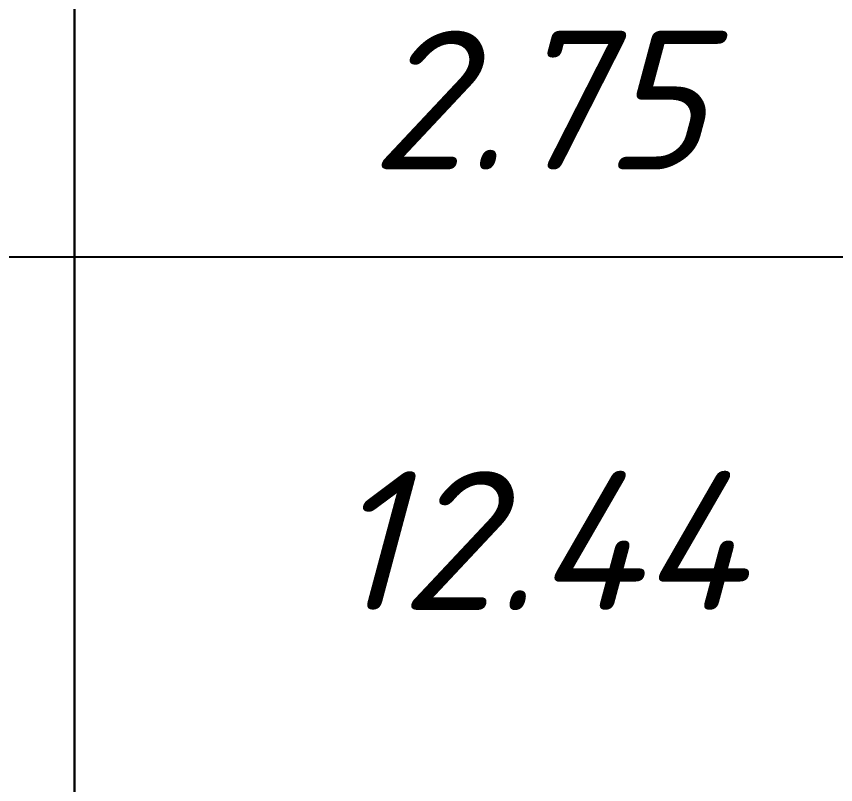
# Model space of a CAD drawing. Extents: x -96705 to 1864084, y -482104 to 235.
# Drawn here: x 882505 to 884274, y -87980 to -86320 of the extents above; entities that cross this region are included whole.
import ezdxf
from ezdxf import colors
from ezdxf.entities.mleader import LeaderData, LeaderLine
from ezdxf.math import Vec2, Vec3

# ---------------------------------------------------------------- set-up
doc = ezdxf.new("R2010")
doc.units = 0
doc.header["$LTSCALE"] = 100
doc.layers.get('Defpoints').update_dxf_attribs({"color": 42})
doc.layers.add('АР_Отметки', color=250, linetype='Continuous', lineweight=15)
doc.layers.add('АР_Таблицы', color=250, linetype='Continuous')
doc.styles.add('ISOCPEUR', font='isocpeui.ttf', dxfattribs={"height": 250})
doc.styles.add('ISOCPEUR_2', font='isocpeur.ttf', dxfattribs={"width": 0.9, "height": 300})
doc.styles.add('Архитект', font='isocpeur.ttf', dxfattribs={"width": 0.8, "oblique": 8})

# ---------------------------------------------------------------- blocks, each defined once
blk = doc.blocks.new('*T826')
at = {"layer": 'Defpoints', "color": 8, "linetype": 'ByBlock', "lineweight": 0, "transparency": 16777216}
for p, q in [((0, 0), (12954.8, 0)), ((0, 0), (0, -1500)), ((12954.8, 0), (12954.8, -1500))]:
    blk.add_line(p, q, dxfattribs=at)
at = {"layer": 'АР_Таблицы', "color": 8, "linetype": 'ByBlock', "lineweight": 30, "transparency": 16777216}
for p, q in [((0, -1500), (12954.8, -1500)), ((0, -1500), (0, -49656.4)), ((1500, -1500), (1500, -49656.4)), ((9954.8, -1500), (9954.8, -49656.4)), ((11954.8, -1500), (11954.8, -49656.4)), ((12954.8, -1500), (12954.8, -49656.4)), ((0, -3500), (12954.8, -3500)), ((0, -49656.4), (12954.8, -49656.4))]:
    blk.add_line(p, q, dxfattribs=at)
at = {"layer": 'АР_Таблицы', "color": 8, "linetype": 'ByBlock', "lineweight": -2, "transparency": 16777216}
for p, q in [((0, -4176.9), (12954.8, -4176.9)), ((0, -4853.8), (12954.8, -4853.8)), ((0, -5530.8), (12954.8, -5530.8)), ((0, -6757.7), (1500, -6757.7)), ((9954.8, -6757.7), (12954.8, -6757.7)), ((0, -7434.6), (12954.8, -7434.6)), ((0, -8111.5), (12954.8, -8111.5)), ((0, -8788.5), (12954.8, -8788.5)), ((0, -9465.4), (12954.8, -9465.4)), ((0, -10692.3), (12954.8, -10692.3)), ((0, -11369.2), (1500, -11369.2)), ((11954.8, -11369.2), (12954.8, -11369.2)), ((0, -12046.2), (9954.8, -12046.2)), ((11954.8, -12046.2), (12954.8, -12046.2)), ((0, -12723.1), (1500, -12723.1)), ((11954.8, -12723.1), (12954.8, -12723.1)), ((0, -13800.2), (1500, -13800.2)), ((11954.8, -13800.2), (12954.8, -13800.2)), ((0, -14967.2), (9954.8, -14967.2)), ((11954.8, -14967.2), (12954.8, -14967.2)), ((0, -15644.1), (12954.8, -15644.1)), ((0, -17311), (12954.8, -17311)), ((0, -17987.9), (12954.8, -17987.9)), ((0, -19214.8), (9954.8, -19214.8)), ((11954.8, -19214.8), (12954.8, -19214.8)), ((0, -19891.8), (9954.8, -19891.8)), ((11954.8, -19891.8), (12954.8, -19891.8)), ((0, -21118.7), (9954.8, -21118.7)), ((11954.8, -21118.7), (12954.8, -21118.7)), ((0, -21795.6), (9954.8, -21795.6)), ((11954.8, -21795.6), (12954.8, -21795.6)), ((0, -23022.5), (12954.8, -23022.5)), ((0, -23699.5), (12954.8, -23699.5)), ((0, -24776.4), (9954.8, -24776.4)), ((11954.8, -24776.4), (12954.8, -24776.4)), ((0, -25453.3), (12954.8, -25453.3)), ((0, -26130.2), (12954.8, -26130.2)), ((0, -26807.2), (1500, -26807.2)), ((11954.8, -26807.2), (12954.8, -26807.2)), ((0, -27484.1), (1500, -27484.1)), ((11954.8, -27484.1), (12954.8, -27484.1)), ((0, -28161), (12954.8, -28161)), ((0, -28837.9), (9954.8, -28837.9)), ((0, -30534.8), (9954.8, -30534.8)), ((11954.8, -30534.8), (12954.8, -30534.8)), ((0, -31211.8), (9954.8, -31211.8)), ((11954.8, -31211.8), (12954.8, -31211.8)), ((0, -31888.7), (9954.8, -31888.7)), ((11954.8, -31888.7), (12954.8, -31888.7)), ((0, -33555.6), (1500, -33555.6)), ((11954.8, -33555.6), (12954.8, -33555.6)), ((0, -35282.5), (1500, -35282.5)), ((11954.8, -35282.5), (12954.8, -35282.5)), ((0, -35959.5), (1500, -35959.5)), ((11954.8, -35959.5), (12954.8, -35959.5)), ((0, -37186.4), (1500, -37186.4)), ((11954.8, -37186.4), (12954.8, -37186.4)), ((0, -38413.3), (1500, -38413.3)), ((11954.8, -38413.3), (12954.8, -38413.3)), ((0, -39090.2), (1500, -39090.2)), ((11954.8, -39090.2), (12954.8, -39090.2)), ((0, -39767.2), (1500, -39767.2)), ((11954.8, -39767.2), (12954.8, -39767.2)), ((0, -40444.1), (1500, -40444.1)), ((11954.8, -40444.1), (12954.8, -40444.1)), ((0, -42111), (1500, -42111)), ((11954.8, -42111), (12954.8, -42111)), ((0, -43777.9), (1500, -43777.9)), ((11954.8, -43777.9), (12954.8, -43777.9)), ((0, -44454.8), (1500, -44454.8)), ((11954.8, -44454.8), (12954.8, -44454.8)), ((0, -45131.8), (1500, -45131.8)), ((11954.8, -45131.8), (12954.8, -45131.8)), ((0, -46358.7), (1500, -46358.7)), ((11954.8, -46358.7), (12954.8, -46358.7)), ((0, -47585.6), (1500, -47585.6)), ((11954.8, -47585.6), (12954.8, -47585.6)), ((0, -48282.5), (1500, -48282.5)), ((11954.8, -48282.5), (12954.8, -48282.5)), ((0, -48979.5), (1500, -48979.5)), ((11954.8, -48979.5), (12954.8, -48979.5))]:
    blk.add_line(p, q, dxfattribs=at)
at = {"layer": 'АР_Таблицы', "color": 8, "linetype": 'ByBlock', "lineweight": 9, "transparency": 16777216}
for p, q in [((1500, -6757.7), (9954.8, -6757.7)), ((1500, -11369.2), (11954.8, -11369.2)), ((9954.8, -12046.2), (11954.8, -12046.2)), ((1500, -12723.1), (11954.8, -12723.1)), ((1500, -13800.2), (11954.8, -13800.2)), ((9954.8, -14967.2), (11954.8, -14967.2)), ((9954.8, -19214.8), (11954.8, -19214.8)), ((9954.8, -19891.8), (11954.8, -19891.8)), ((9954.8, -21118.7), (11954.8, -21118.7)), ((9954.8, -21795.6), (11954.8, -21795.6)), ((9954.8, -24776.4), (11954.8, -24776.4)), ((1500, -26807.2), (11954.8, -26807.2)), ((1500, -27484.1), (11954.8, -27484.1)), ((9954.8, -28837.9), (12954.8, -28837.9)), ((9954.8, -30534.8), (11954.8, -30534.8)), ((9954.8, -31211.8), (11954.8, -31211.8)), ((9954.8, -31888.7), (11954.8, -31888.7)), ((1500, -33555.6), (11954.8, -33555.6)), ((1500, -35282.5), (11954.8, -35282.5)), ((1500, -35959.5), (11954.8, -35959.5)), ((1500, -37186.4), (11954.8, -37186.4)), ((1500, -38413.3), (11954.8, -38413.3)), ((1500, -39090.2), (11954.8, -39090.2)), ((1500, -39767.2), (11954.8, -39767.2)), ((1500, -40444.1), (11954.8, -40444.1)), ((1500, -42111), (11954.8, -42111)), ((1500, -43777.9), (11954.8, -43777.9)), ((1500, -44454.8), (11954.8, -44454.8)), ((1500, -45131.8), (11954.8, -45131.8)), ((1500, -46358.7), (11954.8, -46358.7)), ((1500, -47585.6), (11954.8, -47585.6)), ((1500, -48282.5), (11954.8, -48282.5)), ((1500, -48979.5), (11954.8, -48979.5))]:
    blk.add_line(p, q, dxfattribs=at)
at = {"layer": 'АР_Таблицы', "color": 8, "transparency": 16777216}
for s, insert, char_height, width, attachment_point, style in [('Экспликация помещений 3-го этажа', (6477.4, -750), 500, 12854.799, 5, 'ISOCPEUR'), ('Номер поме- щения', (750, -2500), 300, 1400, 5, 'ISOCPEUR'), ('Площадь м2', (10954.8, -2500), 350, 1900, 5, 'ISOCPEUR'), ('Кат. помещения', (12454.8, -2500), 300, 900, 5, 'ISOCPEUR'), ('Наименование', (5727.4, -2500), 300, 8354.799, 5, 'ISOCPEUR'), ('301', (750, -3838.5), 300, 1223.077, 5, 'ISOCPEUR'), ('Лестничная клетка Тип Н2', (1750, -3838.5), 300, 7954.799, 4, 'ISOCPEUR'), ('28.82', (10954.8, -3838.5), 300, 1500, 5, 'ISOCPEUR'), ('Кабинет русского языка и литературы', (1750, -4515.4), 300, 7954.799, 4, 'ISOCPEUR'), ('58,70', (10954.8, -4515.4), 300, 1500, 5, 'ISOCPEUR'), ('302', (750, -4515.4), 300, 1223.077, 5, 'ISOCPEUR'), ('2,78', (10954.8, -5192.3), 300, 1500, 5, 'ISOCPEUR'), ('303', (750, -5192.3), 300, 1223.077, 5, 'ISOCPEUR'), ('ПУИ', (1750, -5192.3), 300, 7954.799, 4, 'ISOCPEUR'), ('{\\C8;В4}', (12454.8, -5192.3), 300, 900, 5, 'ISOCPEUR'), ('Санузел для девочек (основная и старшая школа)', (1750, -6144.2), 300, 7954.799, 4, 'ISOCPEUR'), ('12,44', (10954.8, -6144.2), 300, 1500, 5, 'ISOCPEUR'), ('304', (750, -6144.2), 300, 1223.077, 5, 'ISOCPEUR'), ('{\\Q0;\\W0.7;Кабинет русского языка и литературы}', (1750, -7096.2), 300, 7954.799, 4, 'Архитект'), ('58,68', (10954.8, -7096.2), 300, 1500, 5, 'ISOCPEUR'), ('305', (750, -7096.2), 300, 1223.077, 5, 'ISOCPEUR'), ('58,55', (10954.8, -7773.1), 300, 1500, 5, 'ISOCPEUR'), ('306', (750, -7773.1), 300, 1223.077, 5, 'ISOCPEUR'), ('{\\Q0;\\W0.7;Кабинет математики}', (1750, -7773.1), 300, 7954.799, 4, 'Архитект'), ('60,45', (10954.8, -8450), 300, 1500, 5, 'ISOCPEUR'), ('{\\Q0;\\W0.7;Кабинет математики}', (1750, -8450), 300, 7954.799, 4, 'Архитект'), ('307', (750, -8450), 300, 1223.077, 5, 'ISOCPEUR'), ('Санузел для персонала', (1750, -9126.9), 300, 7954.799, 4, 'ISOCPEUR'), ('308', (750, -9126.9), 300, 1223.077, 5, 'ISOCPEUR'), ('2.75', (10954.8, -9126.9), 300, 1500, 5, 'ISOCPEUR'), ('Санузел для мальчиков (основная и старшая школа)', (1750, -10078.8), 300, 7954.799, 4, 'ISOCPEUR'), ('309', (750, -10078.8), 300, 1223.077, 5, 'ISOCPEUR'), ('12.44', (10954.8, -10078.8), 300, 1500, 5, 'ISOCPEUR'), ('Лестничная клетка (Л1)', (1750, -11030.8), 300, 7954.799, 4, 'ISOCPEUR'), ('310', (750, -11030.8), 300, 1223.077, 5, 'ISOCPEUR'), ('27.05', (10954.8, -11030.8), 300, 1500, 5, 'ISOCPEUR'), ('{\\Q0;\\W0.7;Кабинет географии}', (1750, -11707.7), 300, 7954.799, 4, 'Архитект'), ('55,07', (10954.8, -11707.7), 300, 1500, 5, 'ISOCPEUR'), ('311', (750, -11707.7), 300, 1223.077, 5, 'ISOCPEUR'), ('Универсальный учебный кабинет', (1750, -12384.6), 300, 7954.799, 4, 'ISOCPEUR'), ('56,05', (10954.8, -12384.6), 300, 1500, 5, 'ISOCPEUR'), ('312', (750, -12384.6), 300, 1223.077, 5, 'ISOCPEUR'), ('Кабинет для индивидуальных занятий, в т.ч. с педагогом-психологом', (1750, -13261.7), 300, 7954.799, 4, 'ISOCPEUR'), ('313', (750, -13261.7), 300, 1223.077, 5, 'ISOCPEUR'), ('16.16', (10954.8, -13261.7), 300, 1500, 5, 'ISOCPEUR'), ('Учебный кабинет для изучения естествознания: физика', (1750, -14383.7), 300, 7954.799, 4, 'ISOCPEUR'), ('314', (750, -14383.7), 300, 1223.077, 5, 'ISOCPEUR'), ('61.36', (10954.8, -14383.7), 300, 1500, 5, 'ISOCPEUR'), ('Лаборантская кабинета физики', (1750, -15305.6), 300, 7954.799, 4, 'ISOCPEUR'), ('315', (750, -15305.6), 300, 1223.077, 5, 'ISOCPEUR'), ('18.02', (10954.8, -15305.6), 300, 1500, 5, 'ISOCPEUR'), ('{\\C8;В3}', (12454.8, -15305.6), 300, 900, 5, 'ISOCPEUR'), ('Санузел для девочек с комнатой личной гигиены (основная и старшая школа)', (1750, -16477.5), 300, 7954.799, 4, 'ISOCPEUR'), ('316', (750, -16477.5), 300, 1223.077, 5, 'ISOCPEUR'), ('23.25', (10954.8, -16477.5), 300, 1500, 5, 'ISOCPEUR'), ('подсобное помещение', (1750, -17649.5), 300, 7954.799, 4, 'ISOCPEUR'), ('317', (750, -17649.5), 300, 1223.077, 5, 'ISOCPEUR'), ('6.64', (10954.8, -17649.5), 300, 1500, 5, 'ISOCPEUR'), ('{\\Q0;\\W0.7;\\C8;В4}', (12454.8, -17649.5), 300, 900, 5, 'Архитект'), ('Кабинет иностранного языка (основная и старшая школа)', (1750, -18601.4), 300, 7954.799, 4, 'ISOCPEUR'), ('318', (750, -18601.4), 300, 1223.077, 5, 'ISOCPEUR'), ('32.36', (10954.8, -18601.4), 300, 1500, 5, 'ISOCPEUR'), ('Коридор с рекреацией', (1750, -19553.3), 300, 7954.799, 4, 'ISOCPEUR'), ('320', (750, -19553.3), 300, 1223.077, 5, 'ISOCPEUR'), ('244.13', (10954.8, -19553.3), 300, 1500, 5, 'ISOCPEUR'), ('Кабинет иностранного языка (основная и старшая школа)', (1750, -20505.2), 300, 7954.799, 4, 'ISOCPEUR'), ('321', (750, -20505.2), 300, 1223.077, 5, 'ISOCPEUR'), ('33.78', (10954.8, -20505.2), 300, 1500, 5, 'ISOCPEUR'), ('Помещение связи', (1750, -21457.2), 300, 7954.799, 4, 'ISOCPEUR'), ('322', (750, -21457.2), 300, 1223.077, 5, 'ISOCPEUR'), ('8.75', (10954.8, -21457.2), 300, 1500, 5, 'ISOCPEUR'), ('{\\C8;В4}', (12454.8, -21457.2), 300, 900, 5, 'ISOCPEUR'), ('Санузел для мальчиков (основная и старшая школа)', (1750, -22409.1), 300, 7954.799, 4, 'ISOCPEUR'), ('323', (750, -22409.1), 300, 1223.077, 5, 'ISOCPEUR'), ('21.73', (10954.8, -22409.1), 300, 1500, 5, 'ISOCPEUR'), ('Лаборантская кабинета биологии', (1750, -23361), 300, 7954.799, 4, 'ISOCPEUR'), ('15,93', (10954.8, -23361), 300, 1500, 5, 'ISOCPEUR'), ('324', (750, -23361), 300, 1223.077, 5, 'ISOCPEUR'), ('{\\C8;В3}', (12454.8, -23361), 300, 900, 5, 'ISOCPEUR'), ('Учебный кабинет для изучения естествознания: биология + ОБЗР', (1750, -24237.9), 300, 7954.799, 4, 'ISOCPEUR'), ('77,78', (10954.8, -24237.9), 300, 1500, 5, 'ISOCPEUR'), ('325', (750, -24237.9), 300, 1223.077, 5, 'ISOCPEUR'), ('Универсальный учебный кабинет', (1750, -25114.8), 300, 7954.799, 4, 'ISOCPEUR'), ('53,07', (10954.8, -25114.8), 300, 1500, 5, 'ISOCPEUR'), ('326', (750, -25114.8), 300, 1223.077, 5, 'ISOCPEUR'), ('Кабинет истории тип 1', (1750, -25791.8), 300, 7954.799, 4, 'ISOCPEUR'), ('54,86', (10954.8, -25791.8), 300, 1500, 5, 'ISOCPEUR'), ('327', (750, -25791.8), 300, 1223.077, 5, 'ISOCPEUR'), ('Кроссовая', (1750, -26468.7), 300, 7954.799, 4, 'ISOCPEUR'), ('10,72', (10954.8, -26468.7), 300, 1500, 5, 'ISOCPEUR'), ('328', (750, -26468.7), 300, 1223.077, 5, 'ISOCPEUR'), ('{\\C8;В3}', (12454.8, -26468.7), 300, 900, 5, 'ISOCPEUR'), ('Лестничная клетка (Л1)', (1750, -27145.6), 300, 7954.799, 4, 'ISOCPEUR'), ('21,00', (10954.8, -27145.6), 300, 1500, 5, 'ISOCPEUR'), ('329', (750, -27145.6), 300, 1223.077, 5, 'ISOCPEUR'), ('Тамбур', (1750, -27822.5), 300, 7954.799, 4, 'ISOCPEUR'), ('4,48', (10954.8, -27822.5), 300, 1500, 5, 'ISOCPEUR'), ('329.1', (750, -27822.5), 300, 1223.077, 5, 'ISOCPEUR'), ('Тех. помещение', (1750, -28499.5), 300, 7954.799, 4, 'ISOCPEUR'), ('3,93', (10954.8, -28499.5), 300, 1500, 5, 'ISOCPEUR'), ('330', (750, -28499.5), 300, 1223.077, 5, 'ISOCPEUR'), ('Универсальное помещение с возможностью организации гимнастического зала (хореография)', (1750, -29686.4), 300, 7954.799, 4, 'ISOCPEUR'), ('125,19', (10954.8, -29686.4), 300, 1500, 5, 'ISOCPEUR'), ('331', (750, -29686.4), 300, 1223.077, 5, 'ISOCPEUR'), ('Раздевальная', (1750, -30873.3), 300, 7954.799, 4, 'ISOCPEUR'), ('14,45', (10954.8, -30873.3), 300, 1500, 5, 'ISOCPEUR'), ('332', (750, -30873.3), 300, 1223.077, 5, 'ISOCPEUR'), ('17,63', (10954.8, -31550.2), 300, 1500, 5, 'ISOCPEUR'), ('Раздевальная', (1750, -31550.2), 300, 7954.799, 4, 'ISOCPEUR'), ('333', (750, -31550.2), 300, 1223.077, 5, 'ISOCPEUR'), ('Многофункциональный информационный библиотечный центр с зоной для индивидуальных занятий', (1750, -32722.2), 300, 7954.799, 4, 'ISOCPEUR'), ('152,15', (10954.8, -32722.2), 300, 1500, 5, 'ISOCPEUR'), ('334', (750, -32722.2), 300, 1223.077, 5, 'ISOCPEUR'), ('Многофункциональный информационный библиотечный центр (хранение (закрытый фонд) и выдачи книг)', (1750, -34419.1), 300, 7954.799, 4, 'ISOCPEUR'), ('41,15', (10954.8, -34419.1), 300, 1500, 5, 'ISOCPEUR'), ('335', (750, -34419.1), 300, 1223.077, 5, 'ISOCPEUR'), ('{\\C8;В3}', (12454.8, -34419.1), 300, 900, 5, 'ISOCPEUR'), ('4,44', (10954.8, -35621), 300, 1500, 5, 'ISOCPEUR'), ('336', (750, -35621), 300, 1223.077, 5, 'ISOCPEUR'), ('ПУИ', (1750, -35621), 300, 7954.799, 4, 'ISOCPEUR'), ('{\\C8;В4}', (12454.8, -35621), 300, 900, 5, 'ISOCPEUR'), ('Санузел для мальчиков (основная и старшая школа)', (1750, -36572.9), 300, 7954.799, 4, 'ISOCPEUR'), ('8,84', (10954.8, -36572.9), 300, 1500, 5, 'ISOCPEUR'), ('337', (750, -36572.9), 300, 1223.077, 5, 'ISOCPEUR'), ('Санузел для девочек (основная и старшая школа)', (1750, -37799.8), 300, 7954.799, 4, 'ISOCPEUR'), ('10,97', (10954.8, -37799.8), 300, 1500, 5, 'ISOCPEUR'), ('338', (750, -37799.8), 300, 1223.077, 5, 'ISOCPEUR'), ('Санузел для персонала', (1750, -38751.8), 300, 7954.799, 4, 'ISOCPEUR'), ('5,40', (10954.8, -38751.8), 300, 1500, 5, 'ISOCPEUR'), ('339', (750, -38751.8), 300, 1223.077, 5, 'ISOCPEUR'), ('Лестничная клетка (Л1)', (1750, -39428.7), 300, 7954.799, 4, 'ISOCPEUR'), ('21,00', (10954.8, -39428.7), 300, 1500, 5, 'ISOCPEUR'), ('340', (750, -39428.7), 300, 1223.077, 5, 'ISOCPEUR'), ('Тамбур', (1750, -40105.6), 300, 7954.799, 4, 'ISOCPEUR'), ('2,00', (10954.8, -40105.6), 300, 1500, 5, 'ISOCPEUR'), ('340.1', (750, -40105.6), 300, 1223.077, 5, 'ISOCPEUR'), ('Кабинет с рабочим пространством для учителей Тип 1 (основная и старшая школа)', (1750, -41277.5), 300, 7954.799, 4, 'ISOCPEUR'), ('71,92', (10954.8, -41277.5), 300, 1500, 5, 'ISOCPEUR'), ('341', (750, -41277.5), 300, 1223.077, 5, 'ISOCPEUR'), ('Универсальное помещение с возможностью организации Медиацентра', (1750, -42944.5), 300, 7954.799, 4, 'ISOCPEUR'), ('39,84', (10954.8, -42944.5), 300, 1500, 5, 'ISOCPEUR'), ('342', (750, -42944.5), 300, 1223.077, 5, 'ISOCPEUR'), ('{\\C8;В3}', (12454.8, -42944.5), 300, 900, 5, 'ISOCPEUR'), ('Помещение музея', (1750, -44116.4), 300, 7954.799, 4, 'ISOCPEUR'), ('43,49', (10954.8, -44116.4), 300, 1500, 5, 'ISOCPEUR'), ('343', (750, -44116.4), 300, 1223.077, 5, 'ISOCPEUR'), ('Лестничная клетка (Л1)', (1750, -44793.3), 300, 7954.799, 4, 'ISOCPEUR'), ('25,50', (10954.8, -44793.3), 300, 1500, 5, 'ISOCPEUR'), ('344', (750, -44793.3), 300, 1223.077, 5, 'ISOCPEUR'), ('Коридор и рекреация (основная и старшая школа)', (1750, -45745.2), 300, 7954.799, 4, 'ISOCPEUR'), ('195,20', (10954.8, -45745.2), 300, 1500, 5, 'ISOCPEUR'), ('345', (750, -45745.2), 300, 1223.077, 5, 'ISOCPEUR'), ('Коридор и рекреация (основная и старшая школа)', (1750, -46972.2), 300, 7954.799, 4, 'ISOCPEUR'), ('169,67', (10954.8, -46972.2), 300, 1500, 5, 'ISOCPEUR'), ('346', (750, -46972.2), 300, 1223.077, 5, 'ISOCPEUR'), ('Коридор', (1750, -47934.1), 300, 7954.799, 4, 'ISOCPEUR'), ('78,72', (10954.8, -47934.1), 300, 1500, 5, 'ISOCPEUR'), ('347', (750, -47934.1), 300, 1223.077, 5, 'ISOCPEUR'), ('Коридор', (1750, -48631), 300, 7954.799, 4, 'ISOCPEUR'), ('77,66', (10954.8, -48631), 300, 1500, 5, 'ISOCPEUR'), ('348', (750, -48631), 300, 1223.077, 5, 'ISOCPEUR'), ('Всего', (9704.8, -49317.9), 300, 7954.799, 6, 'ISOCPEUR'), ('2247.0', (10954.8, -49317.9), 250, 1980, 5, 'ISOCPEUR_2')]:
    blk.add_mtext(s, dxfattribs=dict(at, insert=insert, char_height=char_height, width=width, attachment_point=attachment_point, style=style))
blk = doc.blocks.new('_DotSmall')
at = {"color": 0, "linetype": 'ByBlock', "const_width": 0.5}
blk.add_lwpolyline([(-0.0625, 0, 1), (0.0625, 0, 1)], format="xyb", close=True, dxfattribs=at)

msp = doc.modelspace()

# ---------------------------------------------------------------- block references
msp.add_blockref('*T826', (872675.2, -77374))

# ---------------------------------------------------------------- leaders
at = {"layer": 'АР_Отметки', "color": 8}
ml = msp.add_multileader_mtext('Standard', dxfattribs=at)
ml.set_content('+9,800', color=8, style='ISOCPEUR')
ml.set_leader_properties(color=8, linetype='Continuous', lineweight=-1)
ml.set_arrow_properties(name='DOTSMALL')
ml.build(insert=Vec2(0, 0))
ml.multileader.update_dxf_attribs({"has_text_frame": 1, "text_left_attachment_type": 4, "text_right_attachment_type": 4, "dogleg_length": 100, "arrow_head_size": 180})
ctx = ml.context
ctx.base_point, ctx.char_height, ctx.arrow_head_size, ctx.landing_gap_size, ctx.plane_origin = Vec3(981322.7, -129043.6), 250, 180, 50, Vec3(981073.3, -129704.4)
ctx.left_attachment, ctx.right_attachment = 4, 4
notes = []
notes.append((ctx, [(0, (0, 0, 0), (0, 0), (1, 0), 1, [])]))
ctx.mtext.insert, ctx.mtext.width, ctx.mtext.line_spacing_style, ctx.mtext.flow_direction = Vec3(981372.7, -128710.3), 852.697, 2, 5
ml = msp.add_multileader_mtext('Standard', dxfattribs=at)
ml.set_content('+15,850', color=8, style='ISOCPEUR')
ml.set_leader_properties(color=8, linetype='Continuous', lineweight=-1)
ml.set_arrow_properties(name='DOTSMALL')
ml.build(insert=Vec2(0, 0))
ml.multileader.update_dxf_attribs({"has_text_frame": 1, "text_left_attachment_type": 4, "text_right_attachment_type": 4, "dogleg_length": 100, "arrow_head_size": 180})
ctx = ml.context
ctx.base_point, ctx.char_height, ctx.arrow_head_size, ctx.landing_gap_size, ctx.plane_origin = Vec3(1077115, -135002.4), 250, 180, 50, Vec3(1075811.8, -136210)
ctx.left_attachment, ctx.right_attachment = 4, 4
notes.append((ctx, [(0, (0, 0, 0), (0, 0), (1, 0), 1, [])]))
ctx.mtext.insert, ctx.mtext.width, ctx.mtext.defined_height, ctx.mtext.line_spacing_style, ctx.mtext.flow_direction = Vec3(1077165, -134669), 696.035, 776.5, 2, 5
ml = msp.add_multileader_mtext('Standard', dxfattribs=at)
ml.set_content('+15,850', color=8, style='ISOCPEUR')
ml.set_leader_properties(color=8, linetype='Continuous', lineweight=-1)
ml.set_arrow_properties(name='DOTSMALL')
ml.build(insert=Vec2(0, 0))
ml.multileader.update_dxf_attribs({"has_text_frame": 1, "text_left_attachment_type": 4, "text_right_attachment_type": 4, "dogleg_length": 100, "arrow_head_size": 180})
ctx = ml.context
ctx.base_point, ctx.char_height, ctx.arrow_head_size, ctx.landing_gap_size, ctx.plane_origin = Vec3(1113079.3, -135415), 250, 180, 50, Vec3(1114004.3, -137758.6)
ctx.left_attachment, ctx.right_attachment = 4, 4
notes.append((ctx, [(0, (0, 0, 0), (0, 0), (1, 0), 1, [])]))
ctx.mtext.insert, ctx.mtext.width, ctx.mtext.line_spacing_style, ctx.mtext.flow_direction = Vec3(1113129.3, -135081.6), 852.697, 2, 5
ml = msp.add_multileader_mtext('Standard', dxfattribs=at)
ml.set_content('+9,800', color=8, style='ISOCPEUR')
ml.set_leader_properties(color=8, linetype='Continuous', lineweight=-1)
ml.set_arrow_properties(name='DOTSMALL')
ml.build(insert=Vec2(0, 0))
ml.multileader.update_dxf_attribs({"has_text_frame": 1, "text_left_attachment_type": 4, "text_right_attachment_type": 4, "dogleg_length": 100, "arrow_head_size": 180})
ctx = ml.context
ctx.base_point, ctx.char_height, ctx.arrow_head_size, ctx.landing_gap_size, ctx.plane_origin = Vec3(942803.6, -128980.3), 250, 180, 50, Vec3(939654.6, -129912.4)
ctx.left_attachment, ctx.right_attachment = 4, 4
notes.append((ctx, [(0, (0, 0, 0), (0, 0), (1, 0), 1, [])]))
ctx.mtext.insert, ctx.mtext.width, ctx.mtext.line_spacing_style, ctx.mtext.flow_direction = Vec3(942853.6, -128647), 852.697, 2, 5
ml = msp.add_multileader_mtext('Standard', dxfattribs=at)
ml.set_content('+11,750', color=8, style='ISOCPEUR')
ml.set_leader_properties(color=8, linetype='Continuous', lineweight=-1)
ml.set_arrow_properties(name='DOTSMALL')
ml.build(insert=Vec2(0, 0))
ml.multileader.update_dxf_attribs({"has_text_frame": 1, "text_left_attachment_type": 4, "text_right_attachment_type": 4, "dogleg_length": 100, "arrow_head_size": 180})
ctx = ml.context
ctx.base_point, ctx.char_height, ctx.arrow_head_size, ctx.landing_gap_size, ctx.plane_origin = Vec3(939860.1, -135136.8), 250, 180, 50, Vec3(941267.8, -136210)
ctx.left_attachment, ctx.right_attachment = 4, 4
notes.append((ctx, [(0, (0, 0, 0), (0, 0), (1, 0), 1, [])]))
ctx.mtext.insert, ctx.mtext.width, ctx.mtext.defined_height, ctx.mtext.line_spacing_style, ctx.mtext.flow_direction = Vec3(939910.1, -134803.5), 696.035, 912.5, 2, 5
ml = msp.add_multileader_mtext('Standard', dxfattribs=at)
ml.set_content('+9,800', color=8, style='ISOCPEUR')
ml.set_leader_properties(color=8, linetype='Continuous', lineweight=-1)
ml.set_arrow_properties(name='DOTSMALL')
ml.build(insert=Vec2(0, 0))
ml.multileader.update_dxf_attribs({"has_text_frame": 1, "text_left_attachment_type": 4, "text_right_attachment_type": 4, "dogleg_length": 100, "arrow_head_size": 180})
ctx = ml.context
ctx.base_point, ctx.char_height, ctx.arrow_head_size, ctx.landing_gap_size, ctx.plane_origin = Vec3(981322.7, -129043.6), 250, 180, 50, Vec3(981073.3, -129704.4)
ctx.left_attachment, ctx.right_attachment = 4, 4
notes.append((ctx, [(0, (0, 0, 0), (0, 0), (1, 0), 1, [])]))
ctx.mtext.insert, ctx.mtext.width, ctx.mtext.line_spacing_style, ctx.mtext.flow_direction = Vec3(981372.7, -128710.3), 852.697, 2, 5
ml = msp.add_multileader_mtext('Standard', dxfattribs=at)
ml.set_content('+11,750', color=8, style='ISOCPEUR')
ml.set_leader_properties(color=8, linetype='Continuous', lineweight=-1)
ml.set_arrow_properties(name='DOTSMALL')
ml.build(insert=Vec2(0, 0))
ml.multileader.update_dxf_attribs({"has_text_frame": 1, "text_left_attachment_type": 4, "text_right_attachment_type": 4, "dogleg_length": 100, "arrow_head_size": 180})
ctx = ml.context
ctx.base_point, ctx.char_height, ctx.arrow_head_size, ctx.landing_gap_size, ctx.plane_origin = Vec3(979465.3, -134660.6), 250, 180, 50, Vec3(979944.4, -137279.7)
ctx.left_attachment, ctx.right_attachment = 4, 4
notes.append((ctx, [(0, (0, 0, 0), (0, 0), (1, 0), 1, [])]))
ctx.mtext.insert, ctx.mtext.width, ctx.mtext.line_spacing_style, ctx.mtext.flow_direction = Vec3(979515.3, -134327.2), 852.697, 2, 5
ml = msp.add_multileader_mtext('Standard', dxfattribs=at)
ml.set_content('+13,700', color=8, style='ISOCPEUR')
ml.set_leader_properties(color=8, linetype='Continuous', lineweight=-1)
ml.set_arrow_properties(name='DOTSMALL')
ml.build(insert=Vec2(0, 0))
ml.multileader.update_dxf_attribs({"has_text_frame": 1, "text_left_attachment_type": 4, "text_right_attachment_type": 4, "dogleg_length": 100, "arrow_head_size": 180})
ctx = ml.context
ctx.base_point, ctx.char_height, ctx.arrow_head_size, ctx.landing_gap_size, ctx.plane_origin = Vec3(1077151.5, -129085.1), 250, 180, 50, Vec3(1074341.5, -129936.7)
ctx.left_attachment, ctx.right_attachment = 4, 4
notes.append((ctx, [(0, (0, 0, 0), (0, 0), (1, 0), 1, [])]))
ctx.mtext.insert, ctx.mtext.width, ctx.mtext.line_spacing_style, ctx.mtext.flow_direction = Vec3(1077201.5, -128751.8), 852.697, 2, 5
ml = msp.add_multileader_mtext('Standard', dxfattribs=at)
ml.set_content('+13,700', color=8, style='ISOCPEUR')
ml.set_leader_properties(color=8, linetype='Continuous', lineweight=-1)
ml.set_arrow_properties(name='DOTSMALL')
ml.build(insert=Vec2(0, 0))
ml.multileader.update_dxf_attribs({"has_text_frame": 1, "text_left_attachment_type": 4, "text_right_attachment_type": 4, "dogleg_length": 100, "arrow_head_size": 180})
ctx = ml.context
ctx.base_point, ctx.char_height, ctx.arrow_head_size, ctx.landing_gap_size, ctx.plane_origin = Vec3(1115774.2, -129058.6), 250, 180, 50, Vec3(1115524.9, -129719.4)
ctx.left_attachment, ctx.right_attachment = 4, 4
notes.append((ctx, [(0, (0, 0, 0), (0, 0), (1, 0), 1, [])]))
ctx.mtext.insert, ctx.mtext.width, ctx.mtext.line_spacing_style, ctx.mtext.flow_direction = Vec3(1115824.2, -128725.2), 852.697, 2, 5
ml = msp.add_multileader_mtext('Standard', dxfattribs=at)
ml.set_content('+12,650', color=8, style='ISOCPEUR')
ml.set_leader_properties(color=8, linetype='Continuous', lineweight=-1)
ml.set_arrow_properties(name='DOTSMALL')
ml.build(insert=Vec2(0, 0))
ml.multileader.update_dxf_attribs({"has_text_frame": 1, "text_left_attachment_type": 4, "text_right_attachment_type": 4, "dogleg_length": 100, "arrow_head_size": 180})
ctx = ml.context
ctx.base_point, ctx.char_height, ctx.arrow_head_size, ctx.landing_gap_size, ctx.plane_origin = Vec3(935468.6, -155312.2), 250, 180, 50, Vec3(960704.5, -166935.3)
ctx.left_attachment, ctx.right_attachment = 4, 4
notes.append((ctx, [(0, (0, 0, 0), (0, 0), (1, 0), 1, [])]))
ctx.mtext.insert, ctx.mtext.width, ctx.mtext.line_spacing_style, ctx.mtext.flow_direction = Vec3(935518.6, -154978.8), 852.697, 2, 5
ml = msp.add_multileader_mtext('Standard', dxfattribs=at)
ml.set_content('+12,200', color=8, style='ISOCPEUR')
ml.set_leader_properties(color=8, linetype='Continuous', lineweight=-1)
ml.set_arrow_properties(name='DOTSMALL')
ml.build(insert=Vec2(0, 0))
ml.multileader.update_dxf_attribs({"has_text_frame": 1, "text_left_attachment_type": 4, "text_right_attachment_type": 4, "dogleg_length": 100, "arrow_head_size": 180})
ctx = ml.context
ctx.base_point, ctx.char_height, ctx.arrow_head_size, ctx.landing_gap_size, ctx.plane_origin = Vec3(935468.6, -154727.8), 250, 180, 50, Vec3(960704.5, -166351)
ctx.left_attachment, ctx.right_attachment = 4, 4
notes.append((ctx, [(0, (0, 0, 0), (0, 0), (1, 0), 1, [])]))
ctx.mtext.insert, ctx.mtext.width, ctx.mtext.line_spacing_style, ctx.mtext.flow_direction = Vec3(935518.6, -154394.5), 852.697, 2, 5
ml = msp.add_multileader_mtext('Standard', dxfattribs=at)
ml.set_content('+12,200', color=8, style='ISOCPEUR')
ml.set_leader_properties(color=8, linetype='Continuous', lineweight=-1)
ml.set_arrow_properties(name='DOTSMALL')
ml.build(insert=Vec2(0, 0))
ml.multileader.update_dxf_attribs({"has_text_frame": 1, "text_left_attachment_type": 4, "text_right_attachment_type": 4, "dogleg_length": 100, "arrow_head_size": 180})
ctx = ml.context
ctx.base_point, ctx.char_height, ctx.arrow_head_size, ctx.landing_gap_size, ctx.plane_origin, ctx.plane_x_axis, ctx.plane_y_axis = Vec3(956621.4, -142271), 250, 180, 50, Vec3(968768.9, -117035.1), Vec3(0, 1), Vec3(-1, 0)
ctx.left_attachment, ctx.right_attachment = 4, 4
notes.append((ctx, [(0, (0, 0, 0), (0, 0), (1, 0), 1, [])]))
ctx.mtext.insert, ctx.mtext.text_direction, ctx.mtext.rotation, ctx.mtext.width, ctx.mtext.line_spacing_style, ctx.mtext.flow_direction = Vec3(956288, -142221), Vec3(0, 1), 1.570796, 852.697, 2, 5
ml = msp.add_multileader_mtext('Standard', dxfattribs=at)
ml.set_content('+12,200', color=8, style='ISOCPEUR')
ml.set_leader_properties(color=8, linetype='Continuous', lineweight=-1)
ml.set_arrow_properties(name='DOTSMALL')
ml.build(insert=Vec2(0, 0))
ml.multileader.update_dxf_attribs({"has_text_frame": 1, "text_left_attachment_type": 4, "text_right_attachment_type": 4, "dogleg_length": 100, "arrow_head_size": 180})
ctx = ml.context
ctx.base_point, ctx.char_height, ctx.arrow_head_size, ctx.landing_gap_size, ctx.plane_origin, ctx.plane_x_axis, ctx.plane_y_axis = Vec3(966248.8, -142164), 250, 180, 50, Vec3(978396.4, -116928.1), Vec3(0, 1), Vec3(-1, 0)
ctx.left_attachment, ctx.right_attachment = 4, 4
notes.append((ctx, [(0, (0, 0, 0), (0, 0), (1, 0), 1, [])]))
ctx.mtext.insert, ctx.mtext.text_direction, ctx.mtext.rotation, ctx.mtext.width, ctx.mtext.line_spacing_style, ctx.mtext.flow_direction = Vec3(965915.5, -142114), Vec3(0, 1), 1.570796, 852.697, 2, 5
ml = msp.add_multileader_mtext('Standard', dxfattribs=at)
ml.set_content('+11,900', color=8, style='ISOCPEUR')
ml.set_leader_properties(color=8, linetype='Continuous', lineweight=-1)
ml.set_arrow_properties(name='DOTSMALL')
ml.build(insert=Vec2(0, 0))
ml.multileader.update_dxf_attribs({"has_text_frame": 1, "text_left_attachment_type": 4, "text_right_attachment_type": 4, "dogleg_length": 100, "arrow_head_size": 180})
ctx = ml.context
ctx.base_point, ctx.char_height, ctx.arrow_head_size, ctx.landing_gap_size, ctx.plane_origin = Vec3(986391, -153939.8), 250, 180, 50, Vec3(1011626.9, -166087.3)
ctx.left_attachment, ctx.right_attachment = 4, 4
notes.append((ctx, [(0, (0, 0, 0), (0, 0), (1, 0), 1, [])]))
ctx.mtext.insert, ctx.mtext.rotation, ctx.mtext.width, ctx.mtext.line_spacing_style, ctx.mtext.flow_direction = Vec3(986441, -153606.5), 6.283185, 852.697, 2, 5
ml = msp.add_multileader_mtext('Standard', dxfattribs=at)
ml.set_content('+19,400', color=8, style='ISOCPEUR')
ml.set_leader_properties(color=8, linetype='Continuous', lineweight=-1)
ml.set_arrow_properties(name='DOTSMALL')
ml.build(insert=Vec2(0, 0))
ml.multileader.update_dxf_attribs({"has_text_frame": 1, "text_left_attachment_type": 4, "text_right_attachment_type": 4, "dogleg_length": 100, "arrow_head_size": 180})
ctx = ml.context
ctx.base_point, ctx.char_height, ctx.arrow_head_size, ctx.landing_gap_size, ctx.plane_origin = Vec3(1213032.1, -134373.2), 250, 180, 50, Vec3(1213035.1, -136560.6)
ctx.left_attachment, ctx.right_attachment = 4, 4
notes.append((ctx, [(0, (0, 0, 0), (0, 0), (1, 0), 1, [])]))
ctx.mtext.insert, ctx.mtext.width, ctx.mtext.defined_height, ctx.mtext.line_spacing_style, ctx.mtext.flow_direction = Vec3(1213082.1, -134039.9), 696.035, 776.5, 2, 5
ml = msp.add_multileader_mtext('Standard', dxfattribs=at)
ml.set_content('+19,400', color=8, style='ISOCPEUR')
ml.set_leader_properties(color=8, linetype='Continuous', lineweight=-1)
ml.set_arrow_properties(name='DOTSMALL')
ml.build(insert=Vec2(0, 0))
ml.multileader.update_dxf_attribs({"has_text_frame": 1, "text_left_attachment_type": 4, "text_right_attachment_type": 4, "dogleg_length": 100, "arrow_head_size": 180})
ctx = ml.context
ctx.base_point, ctx.char_height, ctx.arrow_head_size, ctx.landing_gap_size, ctx.plane_origin = Vec3(1253275.6, -134758.4), 250, 180, 50, Vec3(1253194.2, -136469.1)
ctx.left_attachment, ctx.right_attachment = 4, 4
notes.append((ctx, [(0, (0, 0, 0), (0, 0), (1, 0), 1, [])]))
ctx.mtext.insert, ctx.mtext.width, ctx.mtext.defined_height, ctx.mtext.line_spacing_style, ctx.mtext.flow_direction = Vec3(1253325.6, -134425.1), 696.035, 776.5, 2, 5
ml = msp.add_multileader_mtext('Standard', dxfattribs=at)
ml.set_content('+13,340', color=8, style='ISOCPEUR')
ml.set_leader_properties(color=8, linetype='Continuous', lineweight=-1)
ml.set_arrow_properties(name='DOTSMALL')
ml.build(insert=Vec2(0, 0))
ml.multileader.update_dxf_attribs({"has_text_frame": 1, "text_left_attachment_type": 4, "text_right_attachment_type": 4, "dogleg_length": 100, "arrow_head_size": 180})
ctx = ml.context
ctx.base_point, ctx.char_height, ctx.arrow_head_size, ctx.landing_gap_size, ctx.plane_origin = Vec3(945404.9, -113488.4), 250, 180, 50, Vec3(945323.5, -115199.1)
ctx.left_attachment, ctx.right_attachment = 4, 4
notes.append((ctx, [(0, (0, 0, 0), (0, 0), (1, 0), 1, [])]))
ctx.mtext.insert, ctx.mtext.width, ctx.mtext.defined_height, ctx.mtext.line_spacing_style, ctx.mtext.flow_direction = Vec3(945454.9, -113155.1), 696.035, 776.5, 2, 5
ml = msp.add_multileader_mtext('Standard', dxfattribs=at)
ml.set_content('Л.2', color=8, style='ISOCPEUR')
ml.set_leader_properties(color=8, linetype='Continuous', lineweight=-1)
ml.set_arrow_properties(name='DOTSMALL')
ml.build(insert=Vec2(0, 0))
ml.multileader.update_dxf_attribs({"has_text_frame": 1, "text_left_attachment_type": 4, "text_right_attachment_type": 4, "dogleg_length": 100, "arrow_head_size": 180})
ctx = ml.context
ctx.base_point, ctx.char_height, ctx.arrow_head_size, ctx.landing_gap_size, ctx.plane_origin = Vec3(939884.9, -128903.3, 0), 250, 180, 50, Vec3(965680.1, -142369.7, 0)
ctx.left_attachment, ctx.right_attachment = 4, 4
notes.append((ctx, [(0, (0, 0, 0), (0, 0), (1, 0), 1, [])]))
ctx.mtext.insert, ctx.mtext.width, ctx.mtext.line_spacing_style, ctx.mtext.flow_direction = Vec3(939934.9, -128570, 0), 852.697, 2, 5
ml = msp.add_multileader_mtext('Standard', dxfattribs=at)
ml.set_content('Л.1', color=8, style='ISOCPEUR')
ml.set_leader_properties(color=8, linetype='Continuous', lineweight=-1)
ml.set_arrow_properties(name='DOTSMALL')
ml.build(insert=Vec2(0, 0))
ml.multileader.update_dxf_attribs({"has_text_frame": 1, "text_left_attachment_type": 4, "text_right_attachment_type": 4, "dogleg_length": 100, "arrow_head_size": 180})
ctx = ml.context
ctx.base_point, ctx.char_height, ctx.arrow_head_size, ctx.landing_gap_size, ctx.plane_origin = Vec3(978556.7, -129824, 0), 250, 180, 50, Vec3(1003946.9, -142065.5, 0)
ctx.left_attachment, ctx.right_attachment = 4, 4
notes.append((ctx, [(0, (0, 0, 0), (0, 0), (1, 0), 1, [])]))
ctx.mtext.insert, ctx.mtext.width, ctx.mtext.line_spacing_style, ctx.mtext.flow_direction = Vec3(978606.7, -129490.7, 0), 852.697, 2, 5
ml = msp.add_multileader_mtext('Standard', dxfattribs=at)
ml.set_content('Л.1', color=8, style='ISOCPEUR')
ml.set_leader_properties(color=8, linetype='Continuous', lineweight=-1)
ml.set_arrow_properties(name='DOTSMALL')
ml.build(insert=Vec2(0, 0))
ml.multileader.update_dxf_attribs({"has_text_frame": 1, "text_left_attachment_type": 4, "text_right_attachment_type": 4, "dogleg_length": 100, "arrow_head_size": 180})
ctx = ml.context
ctx.base_point, ctx.char_height, ctx.arrow_head_size, ctx.landing_gap_size, ctx.plane_origin = Vec3(1113206.5, -129925.9, 0), 250, 180, 50, Vec3(1100310.4, -142466.7, 0)
ctx.left_attachment, ctx.right_attachment = 4, 4
notes.append((ctx, [(0, (0, 0, 0), (0, 0), (1, 0), 1, [])]))
ctx.mtext.insert, ctx.mtext.width, ctx.mtext.line_spacing_style, ctx.mtext.flow_direction = Vec3(1113256.5, -129592.5, 0), 852.697, 2, 5
ml = msp.add_multileader_mtext('Standard', dxfattribs=at)
ml.set_content('Л.2', color=8, style='ISOCPEUR')
ml.set_leader_properties(color=8, linetype='Continuous', lineweight=-1)
ml.set_arrow_properties(name='DOTSMALL')
ml.build(insert=Vec2(0, 0))
ml.multileader.update_dxf_attribs({"has_text_frame": 1, "text_left_attachment_type": 4, "text_right_attachment_type": 4, "dogleg_length": 100, "arrow_head_size": 180})
ctx = ml.context
ctx.base_point, ctx.char_height, ctx.arrow_head_size, ctx.landing_gap_size, ctx.plane_origin = Vec3(1074461.7, -129773.7, 0), 250, 180, 50, Vec3(1138490.9, -142065.5, 0)
ctx.left_attachment, ctx.right_attachment = 4, 4
notes.append((ctx, [(0, (0, 0, 0), (0, 0), (1, 0), 1, [])]))
ctx.mtext.insert, ctx.mtext.width, ctx.mtext.line_spacing_style, ctx.mtext.flow_direction = Vec3(1074511.7, -129440.4, 0), 852.697, 2, 5
ml = msp.add_multileader_mtext('Standard', dxfattribs=at)
ml.set_content('+15,850', color=8, style='ISOCPEUR')
ml.set_leader_properties(color=8, linetype='Continuous', lineweight=-1)
ml.set_arrow_properties(name='DOTSMALL')
ml.build(insert=Vec2(0, 0))
ml.multileader.update_dxf_attribs({"has_text_frame": 1, "text_left_attachment_type": 4, "text_right_attachment_type": 4, "dogleg_length": 100, "arrow_head_size": 180})
ctx = ml.context
ctx.base_point, ctx.char_height, ctx.arrow_head_size, ctx.landing_gap_size, ctx.plane_origin = Vec3(1088590.4, -138170.4), 250, 180, 50, Vec3(1089515.4, -140514)
ctx.left_attachment, ctx.right_attachment = 4, 4
notes.append((ctx, [(0, (0, 0, 0), (0, 0), (1, 0), 1, [])]))
ctx.mtext.insert, ctx.mtext.width, ctx.mtext.line_spacing_style, ctx.mtext.flow_direction = Vec3(1088640.4, -137837.1), 852.697, 2, 5
for ctx, leaders in notes:
    for number, flags, end, landing, length, lines in leaders:
        leader = LeaderData()
        leader.index, (leader.has_last_leader_line, leader.has_dogleg_vector, leader.attachment_direction) = number, flags
        leader.last_leader_point, leader.dogleg_vector, leader.dogleg_length = Vec3(end), Vec3(landing), length
        for number, points, colour, breaks in lines:
            line = LeaderLine()
            line.index, line.vertices, line.color, line.breaks = number, Vec3.list(points), colors.encode_raw_color(colour), breaks
            leader.lines.append(line)
        ctx.leaders.append(leader)

doc.saveas('drawing.dxf')
